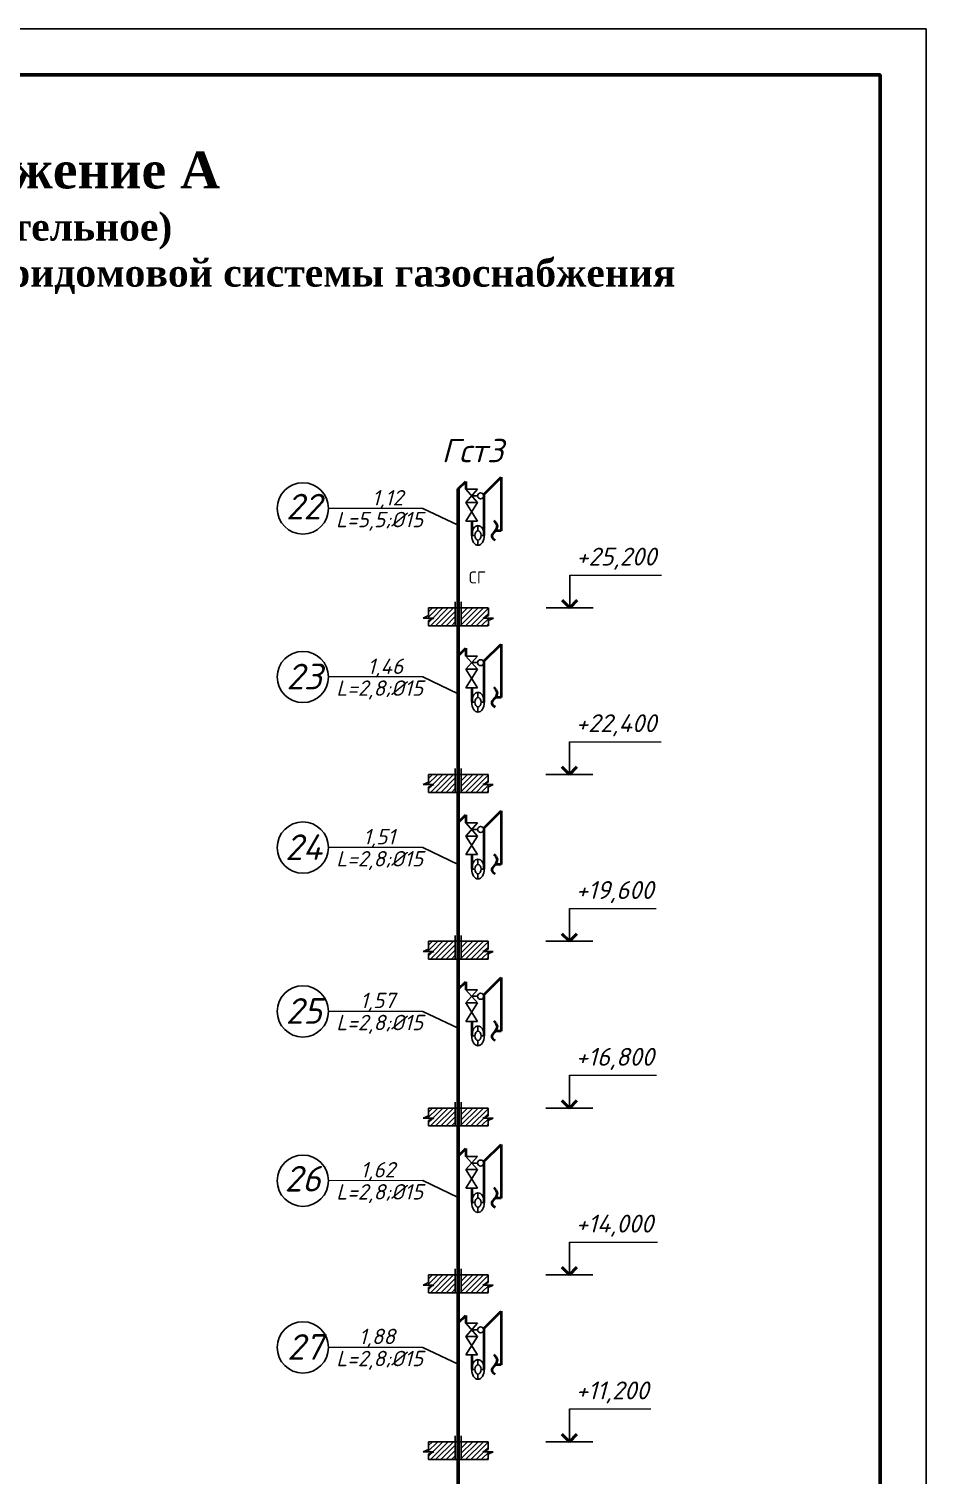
# Model space of a CAD drawing. Header units: millimetres. Extents: x -710977 to 10671, y -929782 to 89628.
# Drawn here: x 685.4 to 783, y 4702.1 to 4859.2 of the extents above; entities that cross this region are included whole.
import ezdxf

# ---------------------------------------------------------------- set-up
doc = ezdxf.new("R2010")
doc.units = ezdxf.units.MM
doc.header["$LTSCALE"] = 0.4
doc.layers.add('аксонометрия', color=84, linetype='Continuous')
doc.layers.add('кварталыИнфо', color=7, linetype='Continuous')
for name, color, linetype, lineweight in [('газ', 7, 'Continuous', 40), ('здания', 7, 'Continuous', 25), ('Надписи', 7, 'Continuous', 20)]:
    doc.layers.add(name, color=color, linetype=linetype, lineweight=lineweight)
doc.styles.add('1111', font='times.ttf', dxfattribs={"height": 3.5})
doc.styles.add('Zhenka', font='isocpeur.ttf', dxfattribs={"height": 400})
doc.styles.add('текстовый', font='isocpeui.ttf', dxfattribs={"height": 5})
pattern_1 = [(45, (404.78583, 4618.07103), (-0.28609493, 0.28609493), [])]
pattern_2 = [(45, (404.78583, 4636.1971), (-0.28609493, 0.28609493), [])]
pattern_3 = [(45, (404.78583, 4654.32313), (-0.28609493, 0.28609493), [])]
pattern_4 = [(45, (404.78583, 4672.4492), (-0.28609493, 0.28609493), [])]

msp = doc.modelspace()

# ---------------------------------------------------------------- hatches: boundary and pattern name
at = {"layer": 'аксонометрия', "lineweight": 25}
h = msp.add_hatch(dxfattribs=at)
h.set_pattern_fill('ANSI31', scale=3.236795, style=0)
h.set_pattern_definition([(45, (404.78583, 4708.6817), (-0.28609493, 0.28609493), [])])
h.paths.add_polyline_path([(731.795, 4794.378), (731.795, 4796.32), (728.882, 4796.32), (728.882, 4795.484), (728.308, 4795.22), (729.456, 4795.22), (728.882, 4794.955), (728.882, 4794.378)])
h = msp.add_hatch(dxfattribs=at)
h.set_pattern_fill('ANSI31', scale=3.236795, style=0)
h.set_pattern_definition([(45, (404.78583, 4690.55565), (-0.28609493, 0.28609493), [])])
h.paths.add_polyline_path([(735.93, 4795.22), (734.782, 4795.22), (735.356, 4795.484), (735.356, 4796.32), (732.442, 4796.32), (732.442, 4794.378), (735.356, 4794.378), (735.356, 4794.955)])
h = msp.add_hatch(dxfattribs=at)
h.set_pattern_fill('ANSI31', scale=3.236795, style=0)
h.set_pattern_definition([(45, (404.78583, 4690.57523), (-0.28609493, 0.28609493), [])])
h.paths.add_polyline_path([(731.795, 4776.271), (731.795, 4778.214), (728.882, 4778.214), (728.882, 4777.377), (728.308, 4777.113), (729.456, 4777.113), (728.882, 4776.849), (728.882, 4776.271)])
h = msp.add_hatch(dxfattribs=at)
h.set_pattern_fill('ANSI31', scale=3.236795, style=0)
h.set_pattern_definition(pattern_4)
h.paths.add_polyline_path([(735.93, 4777.113), (734.782, 4777.113), (735.356, 4777.377), (735.356, 4778.214), (732.442, 4778.214), (732.442, 4776.271), (735.356, 4776.271), (735.356, 4776.849)])
h = msp.add_hatch(dxfattribs=at)
h.set_pattern_fill('ANSI31', scale=3.236795, style=0)
h.set_pattern_definition(pattern_4)
h.paths.add_polyline_path([(731.795, 4758.145), (731.795, 4760.087), (728.882, 4760.087), (728.882, 4759.251), (728.308, 4758.987), (729.456, 4758.987), (728.882, 4758.723), (728.882, 4758.145)])
h = msp.add_hatch(dxfattribs=at)
h.set_pattern_fill('ANSI31', scale=3.236795, style=0)
h.set_pattern_definition(pattern_3)
h.paths.add_polyline_path([(735.93, 4758.987), (734.782, 4758.987), (735.356, 4759.251), (735.356, 4760.087), (732.442, 4760.087), (732.442, 4758.145), (735.356, 4758.145), (735.356, 4758.723)])
h = msp.add_hatch(dxfattribs=at)
h.set_pattern_fill('ANSI31', scale=3.236795, style=0)
h.set_pattern_definition(pattern_3)
h.paths.add_polyline_path([(731.795, 4740.019), (731.795, 4741.961), (728.882, 4741.961), (728.882, 4741.125), (728.308, 4740.861), (729.456, 4740.861), (728.882, 4740.597), (728.882, 4740.019)])
h = msp.add_hatch(dxfattribs=at)
h.set_pattern_fill('ANSI31', scale=3.236795, style=0)
h.set_pattern_definition(pattern_2)
h.paths.add_polyline_path([(735.93, 4740.861), (734.782, 4740.861), (735.356, 4741.125), (735.356, 4741.961), (732.442, 4741.961), (732.442, 4740.019), (735.356, 4740.019), (735.356, 4740.597)])
h = msp.add_hatch(dxfattribs=at)
h.set_pattern_fill('ANSI31', scale=3.236795, style=0)
h.set_pattern_definition(pattern_2)
h.paths.add_polyline_path([(731.795, 4721.893), (731.795, 4723.835), (728.882, 4723.835), (728.882, 4722.999), (728.308, 4722.735), (729.456, 4722.735), (728.882, 4722.471), (728.882, 4721.893)])
h = msp.add_hatch(dxfattribs=at)
h.set_pattern_fill('ANSI31', scale=3.236795, style=0)
h.set_pattern_definition(pattern_1)
h.paths.add_polyline_path([(735.93, 4722.735), (734.782, 4722.735), (735.356, 4722.999), (735.356, 4723.835), (732.442, 4723.835), (732.442, 4721.893), (735.356, 4721.893), (735.356, 4722.471)])
h = msp.add_hatch(dxfattribs=at)
h.set_pattern_fill('ANSI31', scale=3.236795, style=0)
h.set_pattern_definition(pattern_1)
h.paths.add_polyline_path([(731.795, 4703.767), (731.795, 4705.709), (728.882, 4705.709), (728.882, 4704.873), (728.308, 4704.609), (729.456, 4704.609), (728.882, 4704.345), (728.882, 4703.767)])
h = msp.add_hatch(dxfattribs=at)
h.set_pattern_fill('ANSI31', scale=3.236795, style=0)
h.set_pattern_definition([(45, (404.78583, 4599.94498), (-0.28609493, 0.28609493), [])])
h.paths.add_polyline_path([(735.93, 4704.609), (734.782, 4704.609), (735.356, 4704.873), (735.356, 4705.709), (732.442, 4705.709), (732.442, 4703.767), (735.356, 4703.767), (735.356, 4704.345)])

# ---------------------------------------------------------------- linework, layer by layer
at = {"color": 7, "lineweight": 35}
for p, q in [((734.94, 4808.688), (736.771, 4810.519)), ((736.771, 4810.519), (736.771, 4804.693)), ((732.119, 4809.248), (732.943, 4810.072)), ((732.943, 4810.072), (732.943, 4809.206)), ((734.94, 4804.189), (734.94, 4808.688)), ((733.58, 4805.762), (733.58, 4804.189)), ((736.771, 4804.693), (736.123, 4804.693)), ((732.119, 4791.122), (732.943, 4791.946)), ((732.943, 4791.946), (732.943, 4791.08)), ((734.94, 4790.562), (736.771, 4792.393)), ((736.771, 4792.393), (736.771, 4786.567)), ((734.94, 4786.063), (734.94, 4790.562)), ((733.58, 4787.636), (733.58, 4786.063)), ((736.771, 4786.567), (736.123, 4786.567)), ((732.119, 4772.996), (732.943, 4773.82)), ((732.943, 4773.82), (732.943, 4772.954)), ((734.94, 4772.436), (736.771, 4774.267)), ((736.771, 4774.267), (736.771, 4768.441)), ((734.94, 4767.937), (734.94, 4772.436)), ((733.58, 4769.51), (733.58, 4767.937)), ((736.771, 4768.441), (736.123, 4768.441)), ((732.119, 4754.87), (732.943, 4755.694)), ((732.943, 4755.694), (732.943, 4754.828)), ((734.94, 4754.31), (736.771, 4756.141)), ((736.771, 4756.141), (736.771, 4750.315)), ((734.94, 4749.811), (734.94, 4754.31)), ((733.58, 4751.384), (733.58, 4749.811)), ((736.771, 4750.315), (736.123, 4750.315)), ((732.119, 4736.744), (732.943, 4737.568)), ((732.943, 4737.568), (732.943, 4736.702)), ((734.94, 4736.184), (736.771, 4738.015)), ((736.771, 4738.015), (736.771, 4732.189)), ((734.94, 4731.685), (734.94, 4736.184)), ((733.58, 4733.258), (733.58, 4731.685)), ((736.771, 4732.189), (736.123, 4732.189)), ((732.119, 4718.618), (732.943, 4719.441)), ((732.943, 4719.441), (732.943, 4718.576)), ((734.94, 4718.058), (736.771, 4719.889)), ((736.771, 4719.889), (736.771, 4714.063)), ((734.94, 4713.559), (734.94, 4718.058)), ((733.58, 4715.132), (733.58, 4713.559)), ((736.771, 4714.063), (736.123, 4714.063))]:
    msp.add_line(p, q, dxfattribs=at)
at = {"color": 7, "lineweight": 20}
for p, q in [((728.263, 4807.131), (718.011, 4807.129)), ((728.263, 4807.131), (718.011, 4807.129)), ((744.237, 4799.883), (754.224, 4799.883)), ((728.263, 4788.814), (718.011, 4788.811)), ((728.263, 4788.814), (718.011, 4788.811)), ((744.197, 4781.776), (754.184, 4781.776)), ((728.263, 4770.27), (718.011, 4770.267)), ((728.263, 4770.27), (718.011, 4770.267)), ((744.197, 4763.65), (753.627, 4763.65)), ((728.263, 4752.475), (718.011, 4752.472)), ((728.263, 4752.475), (718.011, 4752.472)), ((744.197, 4745.524), (753.683, 4745.524)), ((728.263, 4734.076), (718.011, 4734.073)), ((728.263, 4734.076), (718.011, 4734.073)), ((744.197, 4727.398), (753.761, 4727.398)), ((728.263, 4715.962), (718.011, 4715.959)), ((728.263, 4715.962), (718.011, 4715.959)), ((744.197, 4709.272), (753.05, 4709.272))]:
    msp.add_line(p, q, dxfattribs=at)
at = {"color": 7, "lineweight": 25}
for p, q in [((744.237, 4799.883), (744.237, 4796.32)), ((741.684, 4796.32), (746.79, 4796.32)), ((744.197, 4781.776), (744.197, 4778.214)), ((741.644, 4778.214), (746.75, 4778.214)), ((744.197, 4763.65), (744.197, 4760.087)), ((741.644, 4760.087), (746.75, 4760.087)), ((744.197, 4745.524), (744.197, 4741.961)), ((741.644, 4741.961), (746.75, 4741.961)), ((744.197, 4727.398), (744.197, 4723.835)), ((741.644, 4723.835), (746.75, 4723.835)), ((744.197, 4709.272), (744.197, 4705.709)), ((741.644, 4705.709), (746.75, 4705.709))]:
    msp.add_line(p, q, dxfattribs=at)
at = {"color": 0, "lineweight": 50}
msp.add_lwpolyline([(592.974, 4854.237), (777.974, 4854.237), (777.974, 4567.237), (592.974, 4567.237)], close=True, dxfattribs=at)
at = {"color": 7, "lineweight": 25}
for centre in [(715.224, 4807.129), (715.224, 4788.811), (715.224, 4770.267), (715.224, 4752.472), (715.224, 4734.073), (715.224, 4715.959)]:
    msp.add_circle(centre, 2.787, dxfattribs=at)
at = {"color": 7, "lineweight": 35}
for points in [[(735.99, 4805.826), (736.331, 4805.26), (736.08, 4804.635), (735.757, 4804.062), (736.131, 4803.688)], [(735.99, 4787.7), (736.331, 4787.134), (736.08, 4786.509), (735.757, 4785.936), (736.131, 4785.562)], [(735.99, 4769.574), (736.331, 4769.008), (736.08, 4768.383), (735.757, 4767.81), (736.131, 4767.436)], [(735.99, 4751.448), (736.331, 4750.882), (736.08, 4750.257), (735.757, 4749.684), (736.131, 4749.31)], [(735.99, 4733.322), (736.331, 4732.756), (736.08, 4732.131), (735.757, 4731.558), (736.131, 4731.184)], [(735.99, 4715.196), (736.331, 4714.63), (736.08, 4714.005), (735.757, 4713.432), (736.131, 4713.058)]]:
    msp.add_spline(points, degree=3, dxfattribs=at)
at = {"layer": 'аксонометрия', "color": 7, "lineweight": 53}
for p, q in [((732.119, 4794.378), (732.119, 4809.248)), ((732.119, 4791.141), (732.119, 4794.378)), ((732.119, 4646.133), (732.119, 4791.141))]:
    msp.add_line(p, q, dxfattribs=at)
at = {"layer": 'аксонометрия', "color": 7, "lineweight": 25}
for p, q in [((733.58, 4808.494), (734.228, 4808.494)), ((734.26, 4804.698), (734.26, 4805.259)), ((733.923, 4804.189), (733.58, 4804.189)), ((734.26, 4803.119), (734.26, 4803.681)), ((734.94, 4804.189), (734.598, 4804.189)), ((731.795, 4796.32), (731.795, 4796.967)), ((732.442, 4796.32), (732.442, 4796.967)), ((728.882, 4795.484), (728.308, 4795.22)), ((728.308, 4795.22), (729.456, 4795.22)), ((728.882, 4796.32), (735.356, 4796.32)), ((728.882, 4796.32), (728.882, 4795.484)), ((728.882, 4794.955), (729.456, 4795.22)), ((728.882, 4794.955), (728.882, 4794.378)), ((731.795, 4796.32), (731.795, 4794.378)), ((732.442, 4796.32), (732.442, 4794.378)), ((735.388, 4795.484), (734.814, 4795.22)), ((734.814, 4795.22), (735.962, 4795.22)), ((735.388, 4796.32), (735.388, 4795.484)), ((735.388, 4794.955), (735.962, 4795.22)), ((735.388, 4794.955), (735.388, 4794.378)), ((728.882, 4794.378), (735.356, 4794.378)), ((733.58, 4790.368), (734.228, 4790.368)), ((734.26, 4786.572), (734.26, 4787.133)), ((733.923, 4786.063), (733.58, 4786.063)), ((734.26, 4784.993), (734.26, 4785.555)), ((734.94, 4786.063), (734.598, 4786.063)), ((728.882, 4778.214), (735.356, 4778.214)), ((728.882, 4778.214), (728.882, 4777.377)), ((731.795, 4778.214), (731.795, 4778.861)), ((731.795, 4778.214), (731.795, 4776.271)), ((732.442, 4778.214), (732.442, 4778.861)), ((732.442, 4778.214), (732.442, 4776.271)), ((735.356, 4778.214), (735.356, 4777.377)), ((728.882, 4777.377), (728.308, 4777.113)), ((728.308, 4777.113), (729.456, 4777.113)), ((728.882, 4776.849), (729.456, 4777.113)), ((728.882, 4776.849), (728.882, 4776.271)), ((728.882, 4776.271), (735.356, 4776.271)), ((732.119, 4776.271), (732.119, 4773.035)), ((735.356, 4777.377), (734.782, 4777.113)), ((734.782, 4777.113), (735.93, 4777.113)), ((735.356, 4776.849), (735.93, 4777.113)), ((735.356, 4776.849), (735.356, 4776.271)), ((733.58, 4772.242), (734.228, 4772.242)), ((734.26, 4768.446), (734.26, 4769.007)), ((733.923, 4767.937), (733.58, 4767.937)), ((734.26, 4766.867), (734.26, 4767.428)), ((734.94, 4767.937), (734.598, 4767.937)), ((731.795, 4760.087), (731.795, 4760.735)), ((732.442, 4760.087), (732.442, 4760.735)), ((728.882, 4759.251), (728.308, 4758.987)), ((728.308, 4758.987), (729.456, 4758.987)), ((728.882, 4760.087), (735.356, 4760.087)), ((728.882, 4760.087), (728.882, 4759.251)), ((728.882, 4758.723), (729.456, 4758.987)), ((728.882, 4758.723), (728.882, 4758.145)), ((731.795, 4760.087), (731.795, 4758.145)), ((732.442, 4760.087), (732.442, 4758.145)), ((735.356, 4759.251), (734.782, 4758.987)), ((734.782, 4758.987), (735.93, 4758.987)), ((735.356, 4760.087), (735.356, 4759.251)), ((735.356, 4758.723), (735.93, 4758.987)), ((735.356, 4758.723), (735.356, 4758.145)), ((728.882, 4758.145), (735.356, 4758.145)), ((732.119, 4758.145), (732.119, 4754.909)), ((733.58, 4754.116), (734.228, 4754.116)), ((734.26, 4750.32), (734.26, 4750.881)), ((733.923, 4749.811), (733.58, 4749.811)), ((734.26, 4748.741), (734.26, 4749.302)), ((734.94, 4749.811), (734.598, 4749.811)), ((728.882, 4741.961), (735.356, 4741.961)), ((728.882, 4741.961), (728.882, 4741.125)), ((731.795, 4741.961), (731.795, 4742.609)), ((731.795, 4741.961), (731.795, 4740.019)), ((732.442, 4741.961), (732.442, 4742.609)), ((732.442, 4741.961), (732.442, 4740.019)), ((735.356, 4741.961), (735.356, 4741.125)), ((728.882, 4741.125), (728.308, 4740.861)), ((728.308, 4740.861), (729.456, 4740.861)), ((728.882, 4740.597), (729.456, 4740.861)), ((728.882, 4740.597), (728.882, 4740.019)), ((728.882, 4740.019), (735.356, 4740.019)), ((732.119, 4740.019), (732.119, 4736.783)), ((735.356, 4741.125), (734.782, 4740.861)), ((734.782, 4740.861), (735.93, 4740.861)), ((735.356, 4740.597), (735.93, 4740.861)), ((735.356, 4740.597), (735.356, 4740.019)), ((733.58, 4735.99), (734.228, 4735.99)), ((734.26, 4732.193), (734.26, 4732.755)), ((733.923, 4731.685), (733.58, 4731.685)), ((734.26, 4730.615), (734.26, 4731.176)), ((734.94, 4731.685), (734.598, 4731.685)), ((731.795, 4723.835), (731.795, 4724.483)), ((732.442, 4723.835), (732.442, 4724.483)), ((728.882, 4722.999), (728.308, 4722.735)), ((728.308, 4722.735), (729.456, 4722.735)), ((728.882, 4723.835), (735.356, 4723.835)), ((728.882, 4723.835), (728.882, 4722.999)), ((728.882, 4722.471), (729.456, 4722.735)), ((731.795, 4723.835), (731.795, 4721.893)), ((732.442, 4723.835), (732.442, 4721.893)), ((735.356, 4722.999), (734.782, 4722.735)), ((734.782, 4722.735), (735.93, 4722.735)), ((735.356, 4723.835), (735.356, 4722.999)), ((735.356, 4722.471), (735.93, 4722.735)), ((728.882, 4722.471), (728.882, 4721.893)), ((728.882, 4721.893), (735.356, 4721.893)), ((732.119, 4721.893), (732.119, 4718.657)), ((735.356, 4722.471), (735.356, 4721.893)), ((733.58, 4717.864), (734.228, 4717.864)), ((733.923, 4713.559), (733.58, 4713.559)), ((734.26, 4714.067), (734.26, 4714.629)), ((734.94, 4713.559), (734.598, 4713.559)), ((734.26, 4712.489), (734.26, 4713.05)), ((728.882, 4705.709), (735.356, 4705.709)), ((728.882, 4705.709), (728.882, 4704.873)), ((731.795, 4705.709), (731.795, 4706.357)), ((731.795, 4705.709), (731.795, 4703.767)), ((732.442, 4705.709), (732.442, 4706.357)), ((732.442, 4705.709), (732.442, 4703.767)), ((735.356, 4705.709), (735.356, 4704.873)), ((728.882, 4704.873), (728.308, 4704.609)), ((728.308, 4704.609), (729.456, 4704.609)), ((728.882, 4704.345), (729.456, 4704.609)), ((728.882, 4704.345), (728.882, 4703.767)), ((728.882, 4703.767), (735.356, 4703.767)), ((735.356, 4704.873), (734.782, 4704.609)), ((734.782, 4704.609), (735.93, 4704.609)), ((735.356, 4704.345), (735.93, 4704.609)), ((735.356, 4704.345), (735.356, 4703.767))]:
    msp.add_line(p, q, dxfattribs=at)
for centre in [(734.551, 4808.494), (734.551, 4790.368), (734.551, 4772.242), (734.551, 4754.116), (734.551, 4735.99), (734.551, 4717.864)]:
    msp.add_circle(centre, 0.324, dxfattribs=at)
at = {"layer": 'аксонометрия', "color": 7, "lineweight": 25, "extrusion": (0, 0, -1)}
for centre, major_axis, ratio in [((734.26, 4804.189), (0, -1.07), 0.6353435), ((734.26, 4804.189), (0, -0.509), 0.6634455), ((734.26, 4786.063), (0, -1.07), 0.6353435), ((734.26, 4786.063), (0, -0.509), 0.6634455), ((734.26, 4767.937), (0, -1.07), 0.6353435), ((734.26, 4767.937), (0, -0.509), 0.6634455), ((734.26, 4749.811), (0, -1.07), 0.6353435), ((734.26, 4749.811), (0, -0.509), 0.6634455), ((734.26, 4731.685), (0, -1.07), 0.6353435), ((734.26, 4731.685), (0, -0.509), 0.6634455), ((734.26, 4713.559), (0, -1.07), 0.6353435), ((734.26, 4713.559), (0, -0.509), 0.6634455)]:
    msp.add_ellipse(centre, major_axis=major_axis, ratio=ratio, dxfattribs=at)
at = {"layer": 'кварталыИнфо', "ltscale": 0.12}
for p, q in [((732.943, 4809.206), (734.218, 4809.206)), ((734.218, 4807.782), (732.943, 4809.206)), ((734.218, 4809.206), (732.943, 4807.782)), ((732.943, 4807.782), (734.218, 4807.782)), ((732.943, 4805.762), (734.218, 4807.782)), ((732.943, 4807.782), (734.218, 4805.762)), ((728.263, 4807.131), (732.119, 4805.305)), ((734.218, 4805.762), (732.943, 4805.762)), ((732.943, 4791.08), (734.218, 4791.08)), ((734.218, 4789.656), (732.943, 4791.08)), ((734.218, 4791.08), (732.943, 4789.656)), ((728.263, 4788.814), (732.119, 4786.988)), ((732.943, 4789.656), (734.218, 4789.656)), ((732.943, 4787.636), (734.218, 4789.656)), ((732.943, 4789.656), (734.218, 4787.636)), ((734.218, 4787.636), (732.943, 4787.636)), ((732.943, 4772.954), (734.218, 4772.954)), ((734.218, 4771.53), (732.943, 4772.954)), ((734.218, 4772.954), (732.943, 4771.53)), ((732.943, 4771.53), (734.218, 4771.53)), ((732.943, 4769.51), (734.218, 4771.53)), ((732.943, 4771.53), (734.218, 4769.51)), ((728.263, 4770.27), (732.119, 4768.444)), ((734.218, 4769.51), (732.943, 4769.51)), ((732.943, 4754.828), (734.218, 4754.828)), ((734.218, 4753.404), (732.943, 4754.828)), ((734.218, 4754.828), (732.943, 4753.404)), ((728.263, 4752.475), (732.119, 4750.649)), ((732.943, 4753.404), (734.218, 4753.404)), ((732.943, 4751.384), (734.218, 4753.404)), ((732.943, 4753.404), (734.218, 4751.384)), ((734.218, 4751.384), (732.943, 4751.384)), ((732.943, 4736.702), (734.218, 4736.702)), ((734.218, 4735.278), (732.943, 4736.702)), ((734.218, 4736.702), (732.943, 4735.278)), ((732.943, 4735.278), (734.218, 4735.278)), ((732.943, 4733.258), (734.218, 4735.278)), ((732.943, 4735.278), (734.218, 4733.258)), ((728.263, 4734.076), (732.119, 4732.25)), ((734.218, 4733.258), (732.943, 4733.258)), ((732.943, 4718.576), (734.218, 4718.576)), ((734.218, 4717.152), (732.943, 4718.576)), ((734.218, 4718.576), (732.943, 4717.152)), ((732.943, 4717.152), (734.218, 4717.152)), ((732.943, 4715.132), (734.218, 4717.152)), ((732.943, 4717.152), (734.218, 4715.132)), ((728.263, 4715.962), (732.119, 4714.136)), ((734.218, 4715.132), (732.943, 4715.132))]:
    msp.add_line(p, q, dxfattribs=at)
at = {"layer": 'кварталыИнфо', "lineweight": 53, "ltscale": 0.12}
for q in [(732.119, 4805.305), (732.119, 4803.428), (732.119, 4800.528)]:
    msp.add_line((732.119, 4796.32), q, dxfattribs=at)
at = {"layer": 'кварталыИнфо', "ltscale": 0.12}
msp.add_lwpolyline([(572.974, 4562.237), (782.974, 4562.237), (782.974, 4859.237), (572.974, 4859.237)], close=True, dxfattribs=at)
at = {"layer": 'Надписи', "color": 7, "linetype": 'ByBlock', "lineweight": 40, "ltscale": 0.2}
for p, q in [((744.237, 4796.32), (743.413, 4797.144)), ((744.237, 4796.32), (745.061, 4797.144)), ((744.197, 4778.214), (743.373, 4779.037)), ((744.197, 4778.214), (745.021, 4779.037)), ((744.197, 4760.087), (743.373, 4760.911)), ((744.197, 4760.087), (745.021, 4760.911)), ((744.197, 4741.961), (743.373, 4742.785)), ((744.197, 4741.961), (745.021, 4742.785)), ((744.197, 4723.835), (743.373, 4724.659)), ((744.197, 4723.835), (745.021, 4724.659)), ((744.197, 4705.709), (743.373, 4706.533)), ((744.197, 4705.709), (745.021, 4706.533))]:
    msp.add_line(p, q, dxfattribs=at)

# ---------------------------------------------------------------- texts
at = {"color": 7, "lineweight": 35, "insert": (730.307, 4814.684), "char_height": 2.53866, "width": 16.43378, "attachment_point": 1, "style": 'текстовый'}
msp.add_mtext('{\\fISOCPEUR|b0|i1|c204|p34;Гст3}', dxfattribs=at)
at = {"color": 7, "lineweight": 25, "char_height": 2.78683, "attachment_point": 3, "style": 'текстовый'}
for s, insert in [('{\\fISOCPEUR|b0|i1|c204|p34;22}', (717.199, 4808.721)), ('{\\fISOCPEUR|b0|i1|c204|p34;23}', (717.294, 4790.254)), ('{\\fISOCPEUR|b0|i1|c204|p34;24}', (717.294, 4771.71)), ('{\\fISOCPEUR|b0|i1|c204|p34;25}', (717.294, 4753.915)), ('{\\fISOCPEUR|b0|i1|c204|p34;26}', (717.155, 4735.682)), ('{\\fISOCPEUR|b0|i1|c204|p34;27}', (717.372, 4717.399))]:
    msp.add_mtext(s, dxfattribs=dict(at, insert=insert))
at = {"color": 7, "lineweight": 20, "width": 9.6748, "attachment_point": 1, "style": 'текстовый'}
for s, insert, char_height in [('{\\fISOCPEUR|b0|i1|c0|p34;+2\\fISOCPEUR|b0|i1|c204|p34;5\\fISOCPEUR|b0|i1|c0|p34;,\\fISOCPEUR|b0|i1|c204|p34;2\\fISOCPEUR|b0|i1|c0|p34;00}', (744.943, 4802.865), 1.942077), ('{\\fISOCPEUR|b0|i1|c0|p34;+22,400}', (744.903, 4784.758), 1.94208), ('{\\fISOCPEUR|b0|i1|c0|p34;+19,600}', (744.903, 4766.632), 1.94208), ('{\\fISOCPEUR|b0|i1|c0|p34;+16,800}', (744.903, 4748.506), 1.94208), ('{\\fISOCPEUR|b0|i1|c0|p34;+14,000}', (744.903, 4730.38), 1.94208), ('{\\fISOCPEUR|b0|i1|c0|p34;+11,200}', (744.903, 4712.254), 1.94208)]:
    msp.add_mtext(s, dxfattribs=dict(at, insert=insert, char_height=char_height))
at = {"layer": 'аксонометрия', "color": 7, "lineweight": 35, "insert": (733.265, 4800.277), "char_height": 1.2947, "width": 1.97398, "attachment_point": 1, "style": 'Zhenka'}
msp.add_mtext('СГ', dxfattribs=at)
at = {"layer": 'газ', "lineweight": 70, "ltscale": 0.08, "insert": (592.974, 4854.237), "char_height": 5, "attachment_point": 1, "style": '1111'}
msp.add_mtext_dynamic_manual_height_columns('\\pi98.78985;{\\fTimes New Roman|b1|i0|c204|p18;\\P\\pi72.73844;\\H0.8x;Приложение А\\P\\pi77.90751;\\H0.75x;(обязательное)\\P\\pi25.24277;Аксонометрическая схема внутридомовой системы газоснабжения}', width=185, gutter_width=17.5, heights=[43.152], dxfattribs=at)
at = {"layer": 'здания', "color": 7, "lineweight": 20, "char_height": 1.6721, "width": 12.19815, "attachment_point": 3, "style": 'текстовый'}
for s, insert in [('{\\fISOCPEUR|b0|i1|c204|p34;1},{\\fISOCPEUR|b0|i1|c204|p34;12}', (726.129, 4809.128)), ('L={\\fISOCPEUR|b0|i1|c204|p34;5},{\\fISOCPEUR|b0|i1|c204|p34;5};%%C15', (728.301, 4806.755)), ('{\\fISOCPEUR|b0|i1|c204|p34;1},{\\fISOCPEUR|b0|i1|c204|p34;46}', (726.129, 4790.81)), ('L={\\fISOCPEUR|b0|i1|c204|p34;2},{\\fISOCPEUR|b0|i1|c204|p34;8};%%C15', (728.301, 4788.437)), ('{\\fISOCPEUR|b0|i1|c204|p34;1},{\\fISOCPEUR|b0|i1|c204|p34;5}1', (725.253, 4772.292)), ('L={\\fISOCPEUR|b0|i1|c204|p34;2},{\\fISOCPEUR|b0|i1|c204|p34;8};%%C15', (728.301, 4769.893)), ('{\\fISOCPEUR|b0|i1|c204|p34;1},{\\fISOCPEUR|b0|i1|c204|p34;57}', (725.253, 4754.497)), ('L={\\fISOCPEUR|b0|i1|c204|p34;2},{\\fISOCPEUR|b0|i1|c204|p34;8};%%C15', (728.301, 4752.098)), ('{\\fISOCPEUR|b0|i1|c204|p34;1},{\\fISOCPEUR|b0|i1|c204|p34;62}', (725.253, 4736.098)), ('L={\\fISOCPEUR|b0|i1|c204|p34;2},{\\fISOCPEUR|b0|i1|c204|p34;8};%%C15', (728.301, 4733.699)), ('{\\fISOCPEUR|b0|i1|c204|p34;1},{\\fISOCPEUR|b0|i1|c204|p34;88}', (725.253, 4717.984)), ('L={\\fISOCPEUR|b0|i1|c204|p34;2},{\\fISOCPEUR|b0|i1|c204|p34;8};%%C15', (728.301, 4715.585))]:
    msp.add_mtext(s, dxfattribs=dict(at, insert=insert))

doc.saveas('drawing.dxf')
